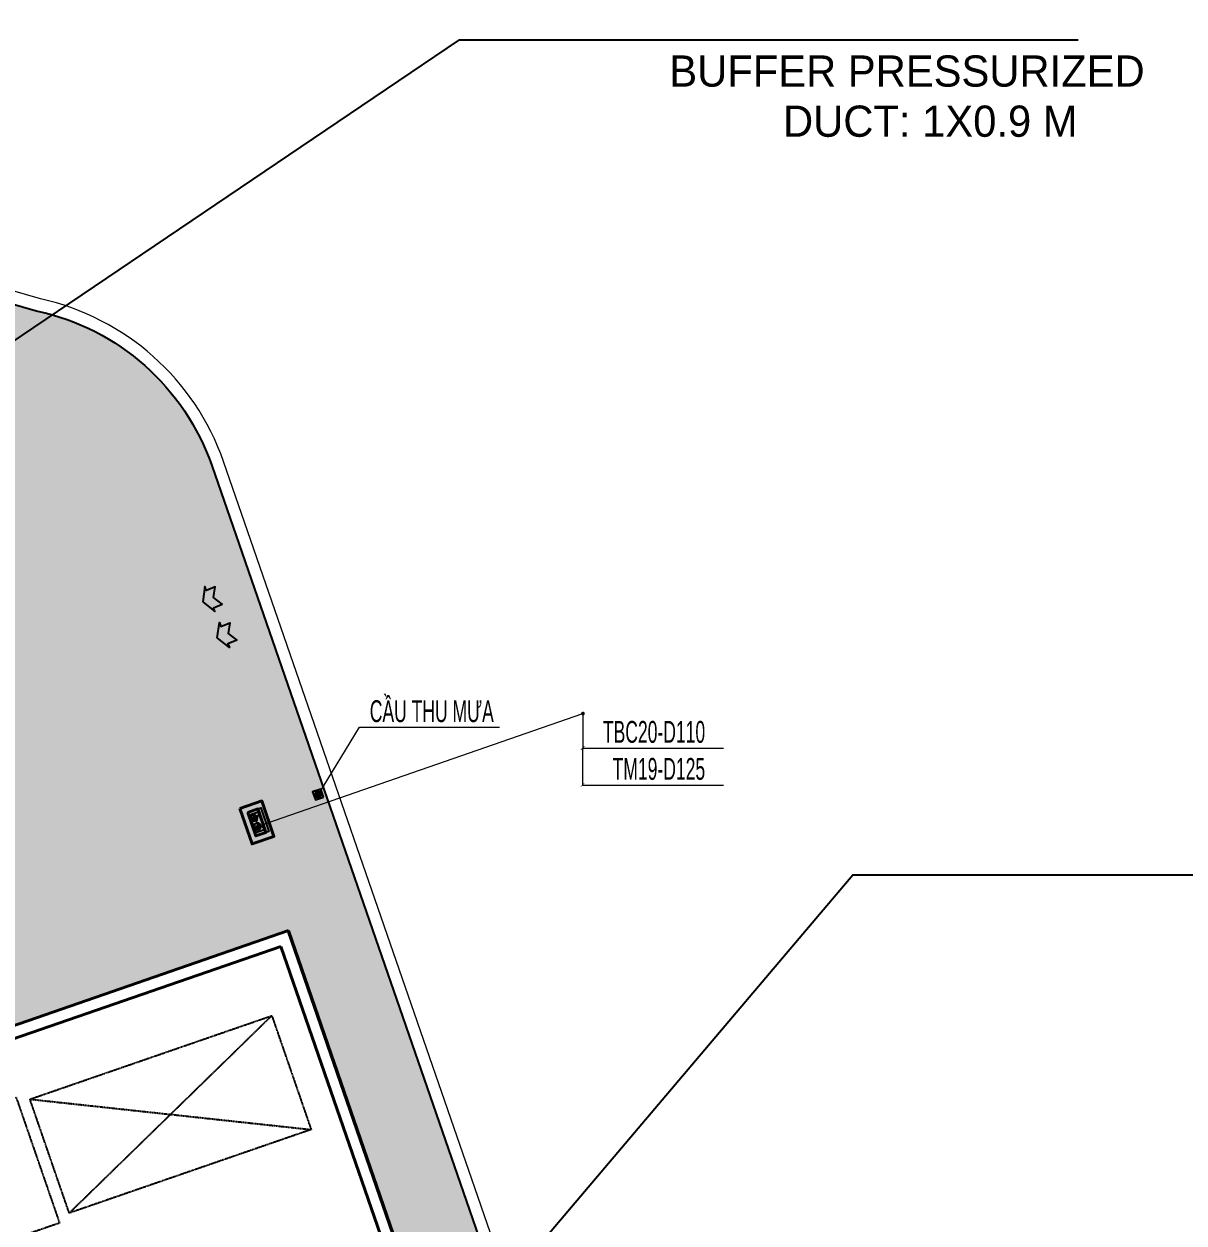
# Model space of a CAD drawing. Header units: millimetres. Extents: x -361340115 to 361596335, y -276742102 to 277032639.
# Drawn here: x 132376 to 150962, y 47513 to 66722 of the extents above; entities that cross this region are included whole.
import ezdxf
from ezdxf.lldxf.tags import DXFTag

# ---------------------------------------------------------------- set-up
doc = ezdxf.new("R2010")
doc.units = ezdxf.units.MM
doc.header["$MEASUREMENT"] = 0
doc.linetypes.add('DASHED', pattern=[4.5, 3, -1.5])
doc.linetypes.add('HIDDEN', pattern=[0.375, 0.25, -0.125])
for name, color, linetype in [('A-FLOR-OVHD', 40, 'DASHED'), ('A-LANDSCAPE', 83, 'Continuous'), ('DH-ong gio tuoi', 2, 'Continuous'), ('Hydraulic - Thep V', 9, 'Continuous'), ('NDT text', 231, 'Continuous'), ('NDT Thiet bi', 40, 'Continuous'), ('ống thông hơi', 31, 'TH')]:
    doc.layers.add(name, color=color, linetype=linetype)
doc.layers.add('A-REVCLOUD', color=7, linetype='Continuous', true_color=0xfa291e)
for name, color, linetype, lineweight in [('AUDIT_I_220808132811-11', 7, 'Continuous', 9), ('KT-Kich thuoc', 159, 'Continuous', 18), ('KT-lomo nuoc', 3, 'HIDDEN', 5), ('KT-Net cat', 1, 'Continuous', 40), ('Text _H2H', 7, 'Continuous', 18)]:
    doc.layers.add(name, color=color, linetype=linetype, lineweight=lineweight)
doc.layers.add('MEP', color=130, linetype='Continuous', plot=False)
doc.styles.add('HBA-Text', font='GOTHIC.TTF')
doc.styles.get("Standard").update_dxf_attribs({"font": 'arial.ttf'})
doc.styles.add('TEXTKT', font='hoatbif.shx', dxfattribs={"width": 0.8})
doc.styles.add('uv-abc', font='uv-abc.shx', dxfattribs={"width": 0.85, "height": 150})
tags = doc.linetypes.add('TH', pattern='A,1143.876301,["TH",Standard,S=466.984787,R=0,X=0,Y=-199.758304],53.15110300000001,-896.6384539999999,1197.027404', length=3290.693262).pattern_tags.tags
tags[4] = DXFTag(74, 10)
doc.dimstyles.new('1-40', dxfattribs={"dimscale": 40, "dimtxt": 5, "dimasz": 1.399999999999999, "dimexe": 1.399999999999999, "dimexo": 0.5, "dimgap": 0.5, "dimtad": 1, "dimdec": 0, "dimzin": 0, "dimdsep": 46, "dimtxsty": 'TEXTKT', "dimblk": 'ARCHTICK', "dimcen": 1.199999999999999, "dimdle": 1.199999999999999, "dimclrd": 7, "dimclre": 7, "dimclrt": 7, "dimadec": 0, "dimazin": 0, "dimtfac": 0.04, "dimtdec": 0, "dimtix": 1, "dimtmove": 2, "dimatfit": 3, "dimfxl": 1, "dimtolj": 2, "dimtzin": 0, "dimlwd": 5, "dimlwe": 5, "dimarcsym": 0})

# ---------------------------------------------------------------- blocks, each defined once
blk = doc.blocks.new('*U114')
at = {"layer": 'KT-lomo nuoc', "ltscale": 500}
for p, q in [((-42.61101575459929, -296.9677138994825), (-168.2764362133811, 24.13694520859936)), ((-210.8874519679809, -272.8214716385427), (-1.734723475976807e-18, -0.00929705234011635))]:
    blk.add_line(p, q, dxfattribs=at)
blk.add_lwpolyline([(-42.61101575459929, -296.9677138994825), (-210.8874519679809, -272.8214716385427), (-168.2764362133811, 24.13694520859936), (-1.734723475976807e-18, -0.00929705234011635)], close=True, dxfattribs=at)
blk = doc.blocks.new('A$C0DB07F86')
at = {"layer": 'KT-Net cat', "elevation": -1.24341782337546e-07}
for points in [[(-41777.74261020662, 15987.94179850065), (-41428.03418847994, 16108.78889103266), (-41232.09270671671, 15541.68488311415), (-41581.80112844336, 15420.83779058215)], [(-41650.58823399327, 15926.07951282102), (-41489.91139157832, 15981.60385263302), (-41359.26987404266, 15603.53930020476), (-41519.94671645761, 15548.01496039277)]]:
    blk.add_lwpolyline(points, close=True, dxfattribs=at)
at = {"layer": 'KT-lomo nuoc', "linetype": 'HIDDEN', "xscale": -0.9999999999999997, "rotation": 10.8976534755902}
blk.add_blockref('*U114', (-41634.1785730781, 15878.62738326113, -1.800228369656104e-07), dxfattribs=at)
blk = doc.blocks.new('skylight+openings')
at = {"layer": 'A-FLOR-OVHD', "color": 4, "elevation": 1.537929813332844}
blk.add_lwpolyline([(49799.020739043, 14495.8776484548), (58320.34270762782, 14495.8776484548), (58320.34270762782, 12365.19097566562), (49799.02073904297, 12365.19097566563)], close=True, dxfattribs=at)
at = {"layer": 'A-FLOR-OVHD', "elevation": 0.5661690430659186}
blk.add_lwpolyline([(58520.34270762773, 14395.87764845453), (62619.76484633678, 14395.87764845451), (62619.76484633678, 12465.19097566542), (58520.34270762776, 12465.19097566541)], close=True, dxfattribs=at)
for points in [[(62619.76484633678, 14395.87764845451), (58520.34270762776, 12465.19097566541)], [(58520.34270762773, 14395.87764845453), (62619.76484633678, 12465.19097566542)]]:
    blk.add_lwpolyline(points, dxfattribs=at)
blk = doc.blocks.new('mui ten gio')
at = {"color": 7, "ltscale": 100}
blk.add_lwpolyline([(26441.85799628788, 738000.7550407969), (26566.12465285331, 737785.5050416074), (26566.12647416099, 737850.9382071398), (26717.30536338294, 737850.9339991316), (26630.81474124331, 738000.7497812563), (26717.31370338157, 738150.5607482806), (26566.13481415977, 738150.5649562887), (26566.13663546731, 738215.9981218205)], close=True, dxfattribs=at)
blk = doc.blocks.new('A$C3d8987ab')
at = {"layer": 'A-REVCLOUD', "color": 6}
for points, elevation in [([(45641.95442832459, -72531.79549824199), (62018.80905146152, -61470.61466533496), (71933.49996711127, -61470.61466533496)], -0.1032873975333299), ([(56342.05943292781, -88981.49150855353), (68319.12860294516, -74844.48674511725), (79919.65850064243, -74844.48674511725)], -0.1034278045913827)]:
    blk.add_lwpolyline(points, dxfattribs=dict(at, elevation=elevation))
at = {"layer": 'DH-ong gio tuoi', "rotation": 22.08759392581957}
blk.add_blockref('mui ten gio', (310908.6776270858, -764255.9193566926, 3.682853157704608), dxfattribs=at)
at = {"layer": 'DH-ong gio tuoi', "xscale": -1, "rotation": 202.0875939258195}
blk.add_blockref('mui ten gio', (-243868.8514669526, 602845.4988743551, 3.682853157704608), dxfattribs=at)
at = {"layer": 'A-REVCLOUD', "color": 210, "char_height": 500, "attachment_point": 1, "style": 'HBA-Text'}
for s, insert in [('BUFFER PRESSURIZED', (65380.78407705424, -61718.08763257021, 3.057545784556384)), ('DUCT: 1X0.9 M', (67202.7360585113, -62521.39916071455, 0.07423103799923303))]:
    blk.add_mtext_dynamic_manual_height_columns(s, width=15318.4553641323, gutter_width=6.25, heights=[0], dxfattribs=dict(at, insert=insert))
blk = doc.blocks.new('_ARCHTICK')
at = {"color": 0, "linetype": 'ByBlock', "const_width": 0.15}
blk.add_lwpolyline([(-0.5, -0.5), (0.5, 0.5)], dxfattribs=at)
blk = doc.blocks.new('*U352')
h = blk.add_hatch(color=256)
edge = h.paths.add_edge_path()
edge.add_spline(control_points=[(-55.00000000003494, -1.270405297714567e-10), (-38.89392320345256, -12.34706986960887), (-7.630460178462228, -36.31392469389525), (4.22205666304286, 39.05594180934806), (37.26972548867967, 13.64312675595557), (54.99999926477517, 0.008992973199051376)], knot_values=[0, 0, 0, 0, 58.13245871371956, 112.8407630572771, 176.1670112371614, 176.1670112371614, 176.1670112371614, 176.1670112371614], degree=3, periodic=0)
edge.add_ellipse((0, -1.270405297714567e-10), major_axis=(-38.89087296527187, 38.8908729652719), ratio=0.999999999999121, start_angle=225.0093683530902, end_angle=314.9999999999748)
edge.add_ellipse((0, -1.270405297714567e-10), major_axis=(-38.89087296529244, 38.89087296529242), ratio=0.9999999999983387, start_angle=314.9999999999524, end_angle=405.0000000000476)
blk.add_circle((0, 0), 55)
blk.add_open_spline([(54.99999926477517, 0.0089929733006838), (37.26972548867967, 13.64312675610802), (4.22205666304286, 39.05594180947509), (-7.630460178462228, -36.31392469379362), (-38.89392320345256, -12.34706986950724), (-55.00000000003494, 0)], degree=3, knots=[0, 0, 0, 0, 63.32624817988433, 118.0345525234419, 176.1670112371614, 176.1670112371614, 176.1670112371614, 176.1670112371614])
at = {"layer": 'Hydraulic - Thep V', "color": 2}
for p, q in [((-66.52448746664727, -58.79540605591585), (-65.99233831110391, -58.48816959770873)), ((-66.52448746664727, -61.97181987784545), (-65.99233831110391, -62.27905633600177)), ((-64.13178654222932, -61.91097613195864), (-64.13178654222932, -58.85624980233634)), ((-59.14008422236178, -61.91097613195864), (-59.14008422236178, -58.85624980233634)), ((-56.7473832979184, -58.79540605591585), (-57.27953245315688, -58.48816959770873)), ((-56.7473832979184, -61.97181987784545), (-57.27953245315688, -62.27905633600177)), ((56.65552180308031, -58.79540605591585), (57.18767095862368, -58.48816959770873)), ((56.65552180308031, -61.97181987784545), (57.18767095862368, -62.27905633600177)), ((59.04822272752369, -61.91097613195864), (59.04822272752369, -58.85624980233634)), ((64.03992504739122, -61.91097613195864), (64.03992504739122, -58.85624980233634)), ((66.43262597180919, -58.79540605591585), (65.90047681659613, -58.48816959770873)), ((66.43262597180919, -61.97181987784545), (65.90047681659613, -62.27905633600177))]:
    blk.add_line(p, q, dxfattribs=at)
at = {"layer": 'Hydraulic - Thep V', "const_width": 6.717857058566906}
blk.add_lwpolyline([(61.54407388700011, -78.9903091769549), (61.54407388700011, 3.458788986197603, 0.4057402817877601), (-0.04593074791450312, 63.19789822851791, 0.4057402817873901), (-61.63593538275289, 3.4587889855624), (-61.63593538275289, -78.9903091769549)], format="xyb", dxfattribs=at)
at = {"layer": 'Hydraulic - Thep V', "color": 2}
for points in [[(-56.14912562955353, -57.4905678248802), (-56.14912562955353, -58.48816959770873), (-67.12274513473267, -58.48816959770873), (-67.12274513473267, -57.4905678248802)], [(67.03088364019946, -57.4905678248802), (67.03088364019946, -58.48816959770873), (56.05726413507116, -58.48816959770873), (56.05726413507116, -57.4905678248802)]]:
    blk.add_lwpolyline(points, close=True, dxfattribs=at)
for points in [[(-66.62394424829299, -58.85624980233634), (-66.62394424829299, -61.91097613195864)], [(-57.27953245315688, -58.48816959770873), (-65.99233831110391, -58.48816959770873)], [(-57.27953245315688, -62.27905633600177), (-65.99233831110391, -62.27905633600177)], [(-65.99233831110391, -62.27905633600177), (-57.27953245315688, -62.27905633600177)], [(-56.64792651624729, -61.91097613195864), (-56.64792651624729, -58.85624980233634)], [(56.5560650214092, -58.85624980233634), (56.5560650214092, -61.91097613195864)], [(65.90047681659613, -58.48816959770873), (57.18767095862368, -58.48816959770873)], [(65.90047681659613, -62.27905633600177), (57.18767095862368, -62.27905633600177)], [(57.18767095862368, -62.27905633600177), (65.90047681659613, -62.27905633600177)], [(66.5320827534549, -61.91097613195864), (66.5320827534549, -58.85624980233634)]]:
    blk.add_lwpolyline(points, dxfattribs=at)
for centre, radius, start, end in [((-65.3778653951214, -60.78141374086201), 2.293244142686893, 57.08669084638375, 122.9133091536163), ((-65.3778653951214, -59.9858121935091), 2.293244142686893, 237.0866908463837, 302.9133091536162), ((-61.6359353821431, -67.13405163220902), 8.645882034375607, 73.2213451221314, 106.7786548778686), ((-61.6359353821431, -53.63317430147607), 8.645882034375607, 253.2213451221314, 286.7786548778686), ((-57.89400536913938, -60.78141374086201), 2.293244142686893, 57.08669084638375, 122.9133091536163), ((-57.89400536913938, -59.9858121935091), 2.293244142686893, 237.0866908463837, 302.9133091536162), ((57.8021438746316, -60.78141374086201), 2.293244142686893, 57.08669084638375, 122.9133091536163), ((57.8021438746316, -59.9858121935091), 2.293244142686893, 237.0866908463837, 302.9133091536162), ((61.54407388763531, -67.13405163220902), 8.645882034375607, 73.2213451221314, 106.7786548778686), ((61.54407388763531, -53.63317430147607), 8.645882034375607, 253.2213451221314, 286.7786548778686), ((65.28600390058821, -60.78141374086201), 2.293244142686893, 57.08669084638375, 122.9133091536163), ((65.28600390058821, -59.9858121935091), 2.293244142686893, 237.0866908463837, 302.9133091536162)]:
    blk.add_arc(centre, radius, start, end, dxfattribs=at)
blk = doc.blocks.new('*U353')
h = blk.add_hatch(color=256)
edge = h.paths.add_edge_path()
edge.add_spline(control_points=[(-55.00000000003494, -1.270405297714567e-10), (-38.89392320345256, -12.34706986960887), (-7.630460178462228, -36.31392469389525), (4.22205666304286, 39.05594180934806), (37.26972548867967, 13.64312675595557), (54.99999926477517, 0.008992973199051376)], knot_values=[0, 0, 0, 0, 58.13245871371956, 112.8407630572771, 176.1670112371614, 176.1670112371614, 176.1670112371614, 176.1670112371614], degree=3, periodic=0)
edge.add_ellipse((0, -1.270405297714567e-10), major_axis=(-38.89087296527187, 38.8908729652719), ratio=0.999999999999121, start_angle=225.0093683530902, end_angle=314.9999999999748)
edge.add_ellipse((0, -1.270405297714567e-10), major_axis=(-38.89087296529244, 38.89087296529242), ratio=0.9999999999983387, start_angle=314.9999999999524, end_angle=405.0000000000476)
blk.add_circle((0, 0), 55)
blk.add_open_spline([(54.99999926477517, 0.0089929733006838), (37.26972548867967, 13.64312675610802), (4.22205666304286, 39.05594180947509), (-7.630460178462228, -36.31392469379362), (-38.89392320345256, -12.34706986950724), (-55.00000000003494, 0)], degree=3, knots=[0, 0, 0, 0, 63.32624817988433, 118.0345525234419, 176.1670112371614, 176.1670112371614, 176.1670112371614, 176.1670112371614])
at = {"layer": 'Hydraulic - Thep V', "color": 2}
for p, q in [((-66.52448746664727, -58.79540605591585), (-65.99233831110391, -58.48816959770873)), ((-66.52448746664727, -61.97181987784545), (-65.99233831110391, -62.27905633600177)), ((-64.13178654222932, -61.91097613195864), (-64.13178654222932, -58.85624980233634)), ((-59.14008422236178, -61.91097613195864), (-59.14008422236178, -58.85624980233634)), ((-56.7473832979184, -58.79540605591585), (-57.27953245315688, -58.48816959770873)), ((-56.7473832979184, -61.97181987784545), (-57.27953245315688, -62.27905633600177)), ((56.65552180308031, -58.79540605591585), (57.18767095862368, -58.48816959770873)), ((56.65552180308031, -61.97181987784545), (57.18767095862368, -62.27905633600177)), ((59.04822272752369, -61.91097613195864), (59.04822272752369, -58.85624980233634)), ((64.03992504739122, -61.91097613195864), (64.03992504739122, -58.85624980233634)), ((66.43262597180919, -58.79540605591585), (65.90047681659613, -58.48816959770873)), ((66.43262597180919, -61.97181987784545), (65.90047681659613, -62.27905633600177))]:
    blk.add_line(p, q, dxfattribs=at)
at = {"layer": 'Hydraulic - Thep V', "const_width": 6.717857058566906}
blk.add_lwpolyline([(61.54407388700011, -78.9903091769549), (61.54407388700011, 3.458788986197603, 0.4057402817877601), (-0.04593074791450312, 63.19789822851791, 0.4057402817873901), (-61.63593538275289, 3.4587889855624), (-61.63593538275289, -78.9903091769549)], format="xyb", dxfattribs=at)
at = {"layer": 'Hydraulic - Thep V', "color": 2}
for points in [[(-56.14912562955353, -57.4905678248802), (-56.14912562955353, -58.48816959770873), (-67.12274513473267, -58.48816959770873), (-67.12274513473267, -57.4905678248802)], [(67.03088364019946, -57.4905678248802), (67.03088364019946, -58.48816959770873), (56.05726413507116, -58.48816959770873), (56.05726413507116, -57.4905678248802)]]:
    blk.add_lwpolyline(points, close=True, dxfattribs=at)
for points in [[(-66.62394424829299, -58.85624980233634), (-66.62394424829299, -61.91097613195864)], [(-57.27953245315688, -58.48816959770873), (-65.99233831110391, -58.48816959770873)], [(-57.27953245315688, -62.27905633600177), (-65.99233831110391, -62.27905633600177)], [(-65.99233831110391, -62.27905633600177), (-57.27953245315688, -62.27905633600177)], [(-56.64792651624729, -61.91097613195864), (-56.64792651624729, -58.85624980233634)], [(56.5560650214092, -58.85624980233634), (56.5560650214092, -61.91097613195864)], [(65.90047681659613, -58.48816959770873), (57.18767095862368, -58.48816959770873)], [(65.90047681659613, -62.27905633600177), (57.18767095862368, -62.27905633600177)], [(57.18767095862368, -62.27905633600177), (65.90047681659613, -62.27905633600177)], [(66.5320827534549, -61.91097613195864), (66.5320827534549, -58.85624980233634)]]:
    blk.add_lwpolyline(points, dxfattribs=at)
for centre, radius, start, end in [((-65.3778653951214, -60.78141374086201), 2.293244142686893, 57.08669084638375, 122.9133091536163), ((-65.3778653951214, -59.9858121935091), 2.293244142686893, 237.0866908463837, 302.9133091536162), ((-61.6359353821431, -67.13405163220902), 8.645882034375607, 73.2213451221314, 106.7786548778686), ((-61.6359353821431, -53.63317430147607), 8.645882034375607, 253.2213451221314, 286.7786548778686), ((-57.89400536913938, -60.78141374086201), 2.293244142686893, 57.08669084638375, 122.9133091536163), ((-57.89400536913938, -59.9858121935091), 2.293244142686893, 237.0866908463837, 302.9133091536162), ((57.8021438746316, -60.78141374086201), 2.293244142686893, 57.08669084638375, 122.9133091536163), ((57.8021438746316, -59.9858121935091), 2.293244142686893, 237.0866908463837, 302.9133091536162), ((61.54407388763531, -67.13405163220902), 8.645882034375607, 73.2213451221314, 106.7786548778686), ((61.54407388763531, -53.63317430147607), 8.645882034375607, 253.2213451221314, 286.7786548778686), ((65.28600390058821, -60.78141374086201), 2.293244142686893, 57.08669084638375, 122.9133091536163), ((65.28600390058821, -59.9858121935091), 2.293244142686893, 237.0866908463837, 302.9133091536162)]:
    blk.add_arc(centre, radius, start, end, dxfattribs=at)
blk = doc.blocks.new('EWJRWR')
at = {"extrusion": (1.545835128739098e-19, -1.494288110168173e-06, 0.9999999999988837), "elevation": -0.2045197696412766}
blk.add_lwpolyline([(-47513.32735952509, 136860.1521825778), (-47176.87492823245, 136860.1521825778), (-47177.02786536003, 136875.2382676931), (-47513.48029665269, 136875.2382676929)], close=True, dxfattribs=at)
at = {"layer": 'NDT text'}
for points in [[(-47108.40382808889, 136860.1521827305), (-47568.40382808889, 136860.1521827305), (-47568.40382808889, 137115.1521827305), (-47108.40382808889, 137115.1521827305)], [(-47163.40382808889, 136860.1521827305), (-47513.40382808889, 136860.1521827305), (-47513.40382808889, 137060.1521827305), (-47163.40382808889, 137060.1521827305)]]:
    blk.add_lwpolyline(points, close=True, dxfattribs=at)
at = {"layer": 'ống thông hơi', "ltscale": 0.6, "extrusion": (0.0006420769243504899, -0.06333749922472766, 0.9979919583489543), "xscale": -1, "rotation": 0.0003954788762872141}
blk.add_blockref('*U352', (-46043.74978951945, 137131.7413936186, -8699.78835634543), dxfattribs=at)
at = {"layer": 'ống thông hơi', "ltscale": 0.6, "extrusion": (0.0006420769243504905, -0.06333749922472766, 0.9979919583489544), "xscale": -1.136363636363638, "yscale": 1.136363636363639, "zscale": 1.136363636363637, "rotation": 0.0003954788762872141}
blk.add_blockref('*U353', (-45875.61363399049, 137140.5605142254, -8699.846199151778), dxfattribs=at)
blk = doc.blocks.new('BA')
at = {"layer": 'NDT Thiet bi'}
for p, q in [((-23605.98111672828, -408374.399627113), (-23659.14342756742, -408360.1548288561)), ((-23605.98111672828, -408374.3996271131), (-23653.64514067044, -408346.8807900597)), ((-23644.89862931061, -408335.4821145312), (-23605.98111672828, -408374.3996271131)), ((-23605.98111672918, -408374.3996271134), (-23633.49995378257, -408326.7356031715)), ((-23605.98111672918, -408374.3996271128), (-23620.22591498598, -408321.2373162746)), ((-23605.98111672918, -408391.0670704846), (-23605.98111672918, -408319.3619530063)), ((-23605.98111672918, -408374.3996271128), (-23591.73631847188, -408321.2373162746)), ((-23605.98111672918, -408374.3996271119), (-23578.4622796753, -408326.7356031715)), ((-23567.06360414774, -408335.4821145312), (-23605.98111672828, -408374.3996271131)), ((-23605.98111672828, -408374.3996271128), (-23558.31709278741, -408346.8807900597)), ((-23605.98111672828, -408374.3996271131), (-23552.81880589044, -408360.1548288561)), ((-23605.98111672918, -408374.399627113), (-23661.01879083555, -408374.399627113)), ((-23605.98111672828, -408374.3996271128), (-23659.14342756742, -408388.6444253699)), ((-23605.98111672828, -408374.3996271128), (-23653.64514067044, -408401.9184641663)), ((-23644.89862931061, -408413.3171396947), (-23605.98111672828, -408374.3996271127)), ((-23605.98111672918, -408374.3996271128), (-23633.49995378257, -408422.0636510544)), ((-23605.98111672918, -408374.3996271137), (-23620.22591498598, -408427.5619379514)), ((-23605.98111672918, -408374.399627113), (-23550.94344262231, -408374.399627113)), ((-23605.98111672918, -408374.3996271139), (-23578.4622796753, -408422.0636510544)), ((-23605.98111672828, -408374.3996271128), (-23552.81880589044, -408388.6444253699)), ((-23605.98111672828, -408374.3996271128), (-23558.31709278741, -408401.9184641663)), ((-23567.06360414774, -408413.3171396947), (-23605.98111672828, -408374.3996271128)), ((-23605.98111672918, -408374.3996271137), (-23591.73631847188, -408427.5619379514)), ((-23605.98111672918, -408391.0670704846), (-23605.98111672918, -408429.4373012196)), ((-23589.31367335698, -408374.399627113), (-23550.94344262231, -408374.399627113))]:
    blk.add_line(p, q, dxfattribs=at)
blk.add_lwpolyline([(-23679.58266610136, -408448.0011764859), (-23532.37956735559, -408448.0011764859), (-23532.37956735559, -408300.7980777401), (-23679.58266610136, -408300.7980777401)], close=True, dxfattribs=at)
blk.add_circle((-23605.98111672918, -408374.399627113), 55.0376741066807, dxfattribs=at)
blk = doc.blocks.new('KJRTWETEYE')
at = {"extrusion": (-6.050801669110262e-08, 1.585493530364514e-07, 0.9999999999999857), "xscale": 0.8675320420405342, "yscale": 0.8675320420405342, "zscale": 0.8675320420405342, "rotation": 289.0471365531344}
blk.add_blockref('EWJRWR', (-144335.8434946953, -34758.47534239331, 0.009574606549920461), dxfattribs=at)
at = {"layer": 'NDT text', "ltscale": 0.2, "style": 'uv-abc', "width": 0.6}
for s, p in [('TBC20-D110', (-39884.18814120586, 44110.65246475571, 2.084628562158752)), ('TM19-D125', (-39728.12267450271, 43518.05846815779, 2.084628562158752))]:
    blk.add_text(s, height=350, dxfattribs=at).set_placement(p)
at = {"layer": 'Text _H2H', "color": 231}
for points, override in [([(-45470.85693157864, 42908.80705720314, 2.544732387476426), (-45407.1543744377, 42773.45319695606, 2.544732387476426), (-40203.9372526661, 44579.31338116317, 2.544732387476426)], {"dimasz": 1.5, "dimtad": 0, "dimldrblk": 'Dot'}), ([(-40203.9372526661, 44579.31338116317, 2.544732387476426), (-40210.34103423105, 43433.66154380197, 2.544732387476426)], {"dimasz": 1.5, "dimtad": 0, "dimldrblk": 'Dot'}), ([(-40210.34103423105, 44026.25554039988, 2.544732387476426), (-37949.72621303426, 44026.25554039988, 2.544732387476426)], {"dimasz": 1.5, "dimtad": 0, "dimclrd": 7, "dimldrblk": 'ARCHTICK'}), ([(-40210.34103423105, 43433.66154380197, 2.544732387476426), (-37949.72621303426, 43433.66154380197, 2.544732387476426)], {"dimasz": 1.5, "dimtad": 0, "dimclrd": 7, "dimldrblk": 'ARCHTICK'})]:
    blk.add_leader(points, dimstyle='1-40', override=override, dxfattribs=at)
blk = doc.blocks.new('RKWEWE')
blk.add_blockref('KJRTWETEYE', (181535.1496043098, 11095.15893789065))
at = {"xscale": 0.9341895732604871, "yscale": 0.9341895732604871, "zscale": 0.9341895732604871, "rotation": 109.1537368648655}
blk.add_blockref('BA', (-230528.009266725, -49962.1690066949), dxfattribs=at)
at = {"layer": 'NDT text', "ltscale": 0.2, "style": 'uv-abc', "width": 0.6}
blk.add_text('CẦU THU MƯA', height=350, dxfattribs=at).set_placement((137916.1523316769, 55537.92167084473))
at = {"layer": 'Text _H2H', "color": 231}
blk.add_leader([(137092.6579191108, 54375.59154062215), (137748.9203743858, 55454.62912973844), (139996.168639133, 55454.62912973844)], dimstyle='1-40', override={"dimasz": 1, "dimtad": 0, "dimldrblk": 'Dot'}, dxfattribs=at)
blk = doc.blocks.new('A$Cd3fdeb23')
blk.add_blockref('RKWEWE', (-181388.2243324411, -20650.03152461779, -1.244732893472907e-07))
blk.add_blockref('A$C3d8987ab', (-104053.5490827983, 107286.2322138175, -1.223451539630178e-07))

msp = doc.modelspace()

# ---------------------------------------------------------------- hatches: boundary and pattern name
at = {"layer": 'A-LANDSCAPE'}
h = msp.add_hatch(dxfattribs=at)
h.set_pattern_fill('GRASS', color=256, scale=300)
h.set_pattern_definition([(109.0471379636342, (53518.90479861265, 2459.661685079496), (-269.7463186019843, 131.2894647456127), [56.25, -368.0140689]), (64.04713796363419, (53518.90479861265, 2459.661685079496), (-269.7463186731483, 131.2894647802493), [56.25, -243.75]), (154.0471379636342, (53518.90479861265, 2459.661685079496), (-131.2894647802493, -269.7463186731483), [56.25, -243.75])])
h.paths.add_polyline_path([(128402.1316538017, 57300.03358609391), (130670.7326296851, 58083.26382842881), (131166.7784498183, 56646.48321040462), (128898.177473935, 55863.25296806973)], flags=16)
edge = h.paths.add_edge_path()
edge.add_line((114632.4253887474, 56769.54029454138), (114010.653646135, 58573.08497906179))
edge.add_line((114010.653646135, 58573.08497906179), (113368.1395320047, 60434.10734220548))
edge.add_arc((117231.3868621899, 62226.29045013429), 4258.708751080285, 85.92664642981191, 204.8868620853576, ccw=False)
edge.add_line((117533.8981010681, 66474.2413887493), (132592.6921972283, 62123.09841951246))
edge.add_arc((131774.2135014871, 58388.72592605114), 3823.01520992302, 19.240544988638987, 77.63771115557603, ccw=False)
edge.add_line((135383.6881314317, 59648.54265521817), (139511.3775477877, 47718.00850940304))
edge.add_line((139511.3775477877, 47718.00850940304), (140953.5720499803, 43548.86187525733))
edge.add_line((140953.5720499803, 43548.86187525733), (139747.7417461523, 43126.5964988863))
edge.add_line((139747.7417461523, 43126.5964988863), (139286.4384433755, 44462.74654332144))
edge.add_line((139286.4384433755, 44462.74654332144), (139271.0991199973, 44458.52875372826))
edge.add_line((139271.0991199973, 44458.52875372826), (136601.4189275777, 52191.55637737595))
edge.add_line((136601.4189275777, 52191.55637737595), (128959.7319349509, 49553.41458202263))
edge.add_line((128959.7319349509, 49553.41458202263), (129314.9642463926, 48518.40479506835))
edge.add_line((129314.9642463926, 48518.40479506835), (124195.0597913418, 46745.02058300265))
edge.add_line((124195.0597913418, 46745.02058300265), (123794.8155703339, 47904.31497856041))
edge.add_line((123794.8155703339, 47904.31497856041), (121451.2921257811, 47095.21789409852))
edge.add_line((121451.2921257811, 47095.21789409852), (120969.977356815, 48489.33045498579))
edge.add_line((120969.977356815, 48489.33045498579), (125629.6209158364, 50098.21473651772))
edge.add_line((125629.6209158364, 50098.21473651772), (126110.9831692399, 48703.96756106123))
edge.add_line((126110.9831692399, 48703.96756106123), (127216.9272561455, 49085.79280184835))
edge.add_line((127216.9272561455, 49085.79280184835), (124776.6165002522, 56154.07159119351))
edge.add_line((124776.6165002522, 56154.07159119351), (126572.5922727484, 56774.12886642893))
edge.add_line((126572.5922727484, 56774.12886642893), (125888.1856065699, 58756.4905614587))
edge.add_line((125888.1856065699, 58756.4905614587), (129432.8741106151, 59980.28763531124))
edge.add_line((129432.8741106151, 59980.28763531124), (128914.0844313612, 61482.945103077))
edge.add_arc((127496.2088214694, 60993.42620162985), 1500.000000000017, 19.04713796363508, 73.88368549599167)
edge.add_line((127912.5911455485, 62434.47642982959), (123754.9615599257, 63635.79713027783))
edge.add_arc((123477.3733438746, 62675.0969781442), 1000.000000000014, 73.88368549608948, 199.0471379636323)
edge.add_line((122532.12293728, 62348.75104384615), (123411.8592067083, 59800.62349277023))
edge.add_line((123411.8592067083, 59800.62349277023), (114632.4253887474, 56769.54029454138))
h = msp.add_hatch(dxfattribs=at)
h.set_pattern_fill('GRASS', color=256, scale=300)
h.set_pattern_definition([(109.0471379636342, (211384.808703146, 56962.35080451398), (-269.7463186019843, 131.2894647456127), [56.25, -368.0140689]), (64.04713796363419, (211384.808703146, 56962.35080451398), (-269.7463186731483, 131.2894647802493), [56.25, -243.75]), (154.0471379636342, (211384.808703146, 56962.35080451398), (-131.2894647802493, -269.7463186731483), [56.25, -243.75])])
edge = h.paths.add_edge_path()
edge.add_spline(control_points=[(134329.4069628301, 22776.33236820255), (134427.4816015367, 19328.16615667344), (131017.0991197667, 18809.74529952682), (127606.7166379967, 18291.32444238021), (126675.7096039997, 21612.87449615581), (125744.7025700028, 24934.42454993141), (128927.7011958551, 26264.08187605382)], knot_values=[2, 2, 2, 3.448373605217288, 3.448373605217288, 4.896747210434572, 4.896747210434572, 6.34512081565186, 6.34512081565186, 6.34512081565186], weights=[1, 0.7490384344312437, 1, 0.7490384344312437, 1, 0.7490384344312437, 1], degree=2, periodic=0)
edge.add_spline(control_points=[(128927.7011958551, 26264.08187605382), (129840.2639854287, 26579.14247173451), (130752.8267750024, 26894.20306741519)], knot_values=[6.34512081565186, 6.34512081565186, 6.34512081565186, 7.34512081565186, 7.34512081565186, 7.34512081565186], weights=[1, 1, 1], degree=2, periodic=0)
edge.add_spline(control_points=[(130752.8267750024, 26894.20306741519), (130229.3586599423, 28410.41147265858), (129705.8905448823, 29926.61987790198)], knot_values=[7.34512081565186, 7.34512081565186, 7.34512081565186, 8.34512081565186, 8.34512081565186, 8.34512081565186], weights=[1, 1, 1], degree=2, periodic=0)
edge.add_spline(control_points=[(129705.8905448823, 29926.61987790198), (127986.4634671633, 29332.99089639514), (126267.0363894442, 28739.3619148883)], knot_values=[8.34512081565186, 8.34512081565186, 8.34512081565186, 9.34512081565186, 9.34512081565186, 9.34512081565186], weights=[1, 1, 1], degree=2, periodic=0)
edge.add_spline(control_points=[(126267.0363894442, 28739.3619148883), (126062.2904298723, 29788.34502397999), (125045.8039620129, 30118.55969927384)], knot_values=[9.34512081565186, 9.34512081565186, 9.34512081565186, 10.40905119912178, 10.40905119912178, 10.40905119912178], weights=[1, 0.861811935139673, 1], degree=2, periodic=0)
edge.add_spline(control_points=[(125045.8039620129, 30118.55969927384), (122799.5253213489, 30610.99081516399), (122281.6587103553, 32851.54215548588), (121763.7920993617, 35092.09349580776), (123566.1469958296, 36520.29970030993)], knot_values=[10.40905119912178, 10.40905119912178, 10.40905119912178, 11.53689579122927, 11.53689579122927, 12.66474038333675, 12.66474038333675, 12.66474038333675], weights=[1, 0.8451651295775684, 1, 0.8451651295775684, 1], degree=2, periodic=0)
edge.add_spline(control_points=[(123566.1469958296, 36520.29970030993), (124280.8539924729, 38718.26240248924), (122133.0936673769, 39572.06080794922)], knot_values=[12.66474038333675, 12.66474038333675, 12.66474038333675, 14.17154554397793, 14.17154554397793, 14.17154554397793], weights=[1, 0.7293653071393923, 1], degree=2, periodic=0)
edge.add_spline(control_points=[(122133.0936673769, 39572.06080794922), (120289.4399253413, 40437.73348547102), (120971.1032672191, 42357.05195656169)], knot_values=[14.17154554397793, 14.17154554397793, 14.17154554397793, 15.64461971552519, 15.64461971552519, 15.64461971552519], weights=[1, 0.7407991274946806, 1], degree=2, periodic=0)
edge.add_spline(control_points=[(120971.1032672191, 42357.05195656169), (121570.6673483089, 43812.02201960279), (120444.3312395958, 44911.01334890797)], knot_values=[15.64461971552519, 15.64461971552519, 15.64461971552519, 16.83318185052276, 16.83318185052276, 16.83318185052276], weights=[1, 0.8285512527456612, 1], degree=2, periodic=0)
edge.add_spline(control_points=[(120444.3312395958, 44911.01334890797), (119648.311682464, 45675.74945473572), (118852.2921253321, 46440.48556056347)], knot_values=[16.83318185052276, 16.83318185052276, 16.83318185052276, 17.83318185052276, 17.83318185052276, 17.83318185052276], weights=[1, 1, 1], degree=2, periodic=0)
edge.add_spline(control_points=[(118852.2921253321, 46440.48556056347), (118375.8973649899, 46898.1580770134), (118135.8097779211, 47513.60429767823)], knot_values=[17.83318185052276, 17.83318185052276, 17.83318185052276, 18.26667540308374, 18.26667540308374, 18.26667540308374], weights=[1, 0.9766022336809408, 1], degree=2, periodic=0)
edge.add_spline(control_points=[(118135.8097779211, 47513.60429767823), (111293.6146295526, 45150.78859175298), (104451.4194811841, 42787.97288582773)], knot_values=[18.26667540308374, 18.26667540308374, 18.26667540308374, 19.26667540308374, 19.26667540308374, 19.26667540308374], weights=[1, 1, 1], degree=2, periodic=0)
edge.add_spline(control_points=[(104451.4194811841, 42787.97288582773), (104696.041141443, 42079.47214057673), (104940.6628017019, 41370.97139532573)], knot_values=[19.26667540308374, 19.26667540308374, 19.26667540308374, 20.26667540308374, 20.26667540308374, 20.26667540308374], weights=[1, 1, 1], degree=2, periodic=0)
edge.add_spline(control_points=[(104940.6628017019, 41370.97139532573), (102175.6088983393, 40416.34170940339), (99410.5549949767, 39461.71202348104)], knot_values=[20.26667540308374, 20.26667540308374, 20.26667540308374, 21.26667540308374, 21.26667540308374, 21.26667540308374], weights=[1, 1, 1], degree=2, periodic=0)
edge.add_spline(control_points=[(99410.5549949767, 39461.71202348104), (99590.68607159262, 38939.60605348775), (99770.81714820852, 38417.50008349445)], knot_values=[21.26667540308374, 21.26667540308374, 21.26667540308374, 22.26667540308374, 22.26667540308374, 22.26667540308374], weights=[1, 1, 1], degree=2, periodic=0)
edge.add_spline(control_points=[(99770.81714820852, 38417.50008349445), (105230.5685771927, 40301.16156120318), (110690.3200061769, 42184.82303891191)], knot_values=[22.26667540308374, 22.26667540308374, 22.26667540308374, 23.26667540308374, 23.26667540308374, 23.26667540308374], weights=[1, 1, 1], degree=2, periodic=0)
edge.add_spline(control_points=[(110690.3200061769, 42184.82303891191), (110749.2915682714, 42231.24439368317), (110756.6266965654, 42305.93564623372)], knot_values=[23.26667540308374, 23.26667540308374, 23.26667540308374, 24.07270353983987, 24.07270353983987, 24.07270353983987], weights=[1, 0.9198830785326876, 1], degree=2, periodic=0)
edge.add_spline(control_points=[(110756.6266965654, 42305.93564623372), (110868.5206233051, 42820.87051938503), (110980.4145500449, 43335.80539253635)], knot_values=[24.07270353983987, 24.07270353983987, 24.07270353983987, 25.07270353983987, 25.07270353983987, 25.07270353983987], weights=[1, 1, 1], degree=2, periodic=0)
edge.add_spline(control_points=[(110980.4145500449, 43335.80539253635), (111105.773003699, 43952.97173267185), (111708.2626110066, 44136.31650730448)], knot_values=[25.07270353983987, 25.07270353983987, 25.07270353983987, 26.14769871271542, 26.14769871271542, 26.14769871271542], weights=[1, 0.8589925753833287, 1], degree=2, periodic=0)
edge.add_spline(control_points=[(111708.2626110066, 44136.31650730448), (113914.4566491741, 44895.254546125), (116120.6506873416, 45654.19258494551)], knot_values=[26.14769871271542, 26.14769871271542, 26.14769871271542, 27.14769871271542, 27.14769871271542, 27.14769871271542], weights=[1, 1, 1], degree=2, periodic=0)
edge.add_spline(control_points=[(116120.6506873416, 45654.19258494551), (116983.4321863391, 45952.4312026948), (117281.7268961447, 45089.66909514063)], knot_values=[27.14769871271542, 27.14769871271542, 27.14769871271542, 28.71843002573019, 28.71843002573019, 28.71843002573019], weights=[1, 0.7071297666553424, 1], degree=2, periodic=0)
edge.add_spline(control_points=[(117281.7268961447, 45089.66909514063), (121446.3350749646, 33044.31258992672), (125610.9432537845, 20998.9560847128)], knot_values=[28.71843002573019, 28.71843002573019, 28.71843002573019, 29.71843002573019, 29.71843002573019, 29.71843002573019], weights=[1, 1, 1], degree=2, periodic=0)
edge.add_spline(control_points=[(125610.9432537845, 20998.9560847128), (126798.055140612, 17565.45519472731), (130430.9827470169, 17565.45519472721)], knot_values=[29.71843002573019, 29.71843002573019, 29.71843002573019, 30.95634820557965, 30.95634820557965, 30.95634820557965], weights=[1, 0.814482820989923, 1], degree=2, periodic=0)
edge.add_line((130430.9827470164, 17565.45519472719), (135970.9473686756, 17565.4551947272))
edge.add_spline(control_points=[(135970.9473686751, 17565.45519472721), (141429.1085941551, 17565.45519453127), (141429.1085941551, 24644.28867769496)], knot_values=[31.95634820557965, 31.95634820557965, 31.95634820557965, 33.52714453237454, 33.52714453237454, 33.52714453237454], weights=[1, 0.7071067811865476, 1], degree=2, periodic=0)
edge.add_spline(control_points=[(141429.1085941551, 24644.28867769496), (141429.1085850344, 25654.88119292801), (141429.1085759137, 26665.47370816106)], knot_values=[33.52714453237454, 33.52714453237454, 33.52714453237454, 34.52714453237454, 34.52714453237454, 34.52714453237454], weights=[1, 1, 1], degree=2, periodic=0)
edge.add_spline(control_points=[(141429.1085759137, 26665.47370816106), (140899.6284235837, 26665.35714968166), (140370.1482712537, 26665.24059120225)], knot_values=[34.52714453237454, 34.52714453237454, 34.52714453237454, 35.52714453237454, 35.52714453237454, 35.52714453237454], weights=[1, 1, 1], degree=2, periodic=0)
edge.add_spline(control_points=[(140370.1482712537, 26665.24059120225), (140370.0418031034, 23178.3267178106), (138639.8624497604, 23177.94584031477), (136909.6830964174, 23177.56496281893), (136909.1986454358, 26664.47870612705)], knot_values=[35.52714453237454, 35.52714453237454, 35.52714453237454, 37.09777009099631, 37.09777009099631, 38.66839564961807, 38.66839564961807, 38.66839564961807], weights=[1, 0.7071671542755305, 1, 0.7071671542755305, 1], degree=2, periodic=0)
edge.add_spline(control_points=[(136909.1986454358, 26664.47870612705), (135619.3028041329, 26665.63960553089), (134329.40696283, 26666.80050493473)], knot_values=[0, 0, 0, 1, 1, 1], weights=[1, 1, 1], degree=2, periodic=0)
edge.add_spline(control_points=[(134329.40696283, 26666.80050493473), (134329.4069628301, 24721.56643656864), (134329.4069628301, 22776.33236820255)], knot_values=[1, 1, 1, 2, 2, 2], weights=[1, 1, 1], degree=2, periodic=0)
h.paths.add_polyline_path([(125626.1861993343, 26116.51574107137), (125202.2259046389, 27344.50297432044), (129266.3526920636, 28747.63514363237), (129690.312986759, 27519.64791038331)], flags=16)
h.paths.add_polyline_path([(134601.1316940624, 26178.02125795791), (135902.7071746169, 26176.29041109397), (135902.7071746169, 22090.48809007253), (134601.1316940625, 22090.48809007253)], flags=16)
h.paths.add_polyline_path([(135799.2150379196, 21890.53319104786), (135803.0847054012, 19292.97789882786), (134698.0575757844, 19299.44165062277), (134699.2162194464, 21891.02497792026)], flags=16)

# ---------------------------------------------------------------- linework, layer by layer
at = {"layer": 'A-LANDSCAPE', "elevation": 1.513237981576039e-10}
msp.add_lwpolyline([(117533.8981010682, 66474.24138874927), (132592.6921972283, 62123.09841951246, -0.2604672854680671), (135383.6881314317, 59648.54265521817), (139511.3775477877, 47718.00850940304), (140953.5720499803, 43548.86187525733)], format="xyb", dxfattribs=at)
msp.add_lwpolyline([(139271.4292134149, 44457.55856938213), (136601.4189286329, 52191.55637774007), (128961.2852468036, 49555.05717836838)], dxfattribs=at)
at = {"layer": 'AUDIT_I_220808132811-11'}
for points in [[(141726.2211507584, 39265.57351504447), (141736.388630915, 40937.84471945296, 0.08515873318755561), (141435.0231201176, 42768.84810100694), (139700.38840542, 47783.39119575516), (135572.6077642244, 59714.18901553581, 0.2600451643030329), (132641.9934517462, 62317.03455636266), (117569.383234025, 66672.16968596447, 0.5721348877565147), (113182.3709304168, 60359.32668208517), (114378.1398404091, 56893.35787389693)], [(141526.2174541008, 39265.57351504447), (141536.3923275043, 40939.06070549693, 0.08515873318755567), (141246.0122392786, 42703.46548156955), (139511.3775783393, 47718.0084209115), (135383.6881619833, 59648.54256672662, 0.2604672854680671), (132592.6922277799, 62123.09833102091), (117533.8981010682, 66474.24138874927, 0.5713168116588397), (113368.1395320047, 60434.10734220548), (114567.1899262822, 56958.62706229229)]]:
    msp.add_lwpolyline(points, format="xyb", dxfattribs=at)
at = {"layer": 'KT-Net cat'}
for p, q in [((136616.308051385, 52196.69655386447), (128959.7319349509, 49553.41458202263)), ((136616.4532681202, 52196.74695531567, -5.460308094407994e-05), (139747.7580150836, 43126.55565742232, -5.460308094407994e-05)), ((136492.6684021448, 51942.42942077247), (129214.0523476264, 49429.63070966561)), ((136492.6684021448, 51942.42942077247), (139558.6957199624, 43061.32184919495, -5.460308094408072e-05))]:
    msp.add_line(p, q, dxfattribs=at)

# ---------------------------------------------------------------- block references
at = {"layer": 'A-FLOR-OVHD', "rotation": 19.0471379636342}
msp.add_blockref('skylight+openings', (81853.1859554862, 16791.07830162663), dxfattribs=at)
at = {"layer": 'KT-Kich thuoc', "color": 2}
msp.add_blockref('A$C0DB07F86', (177612.666092569, 38165.57356887795, 1.244732893472907e-07), dxfattribs=at)
at = {"layer": 'MEP'}
msp.add_blockref('A$C3d8987ab', (77334.67524964281, 127936.2637384353, 2.128135384272898e-09), dxfattribs=at)

# ---------------------------------------------------------------- next in the draw order: block references
msp.add_blockref('A$Cd3fdeb23', (181388.2243324411, 20650.03152461779, 1.244732893472907e-07), dxfattribs=at)

doc.saveas('drawing.dxf')
